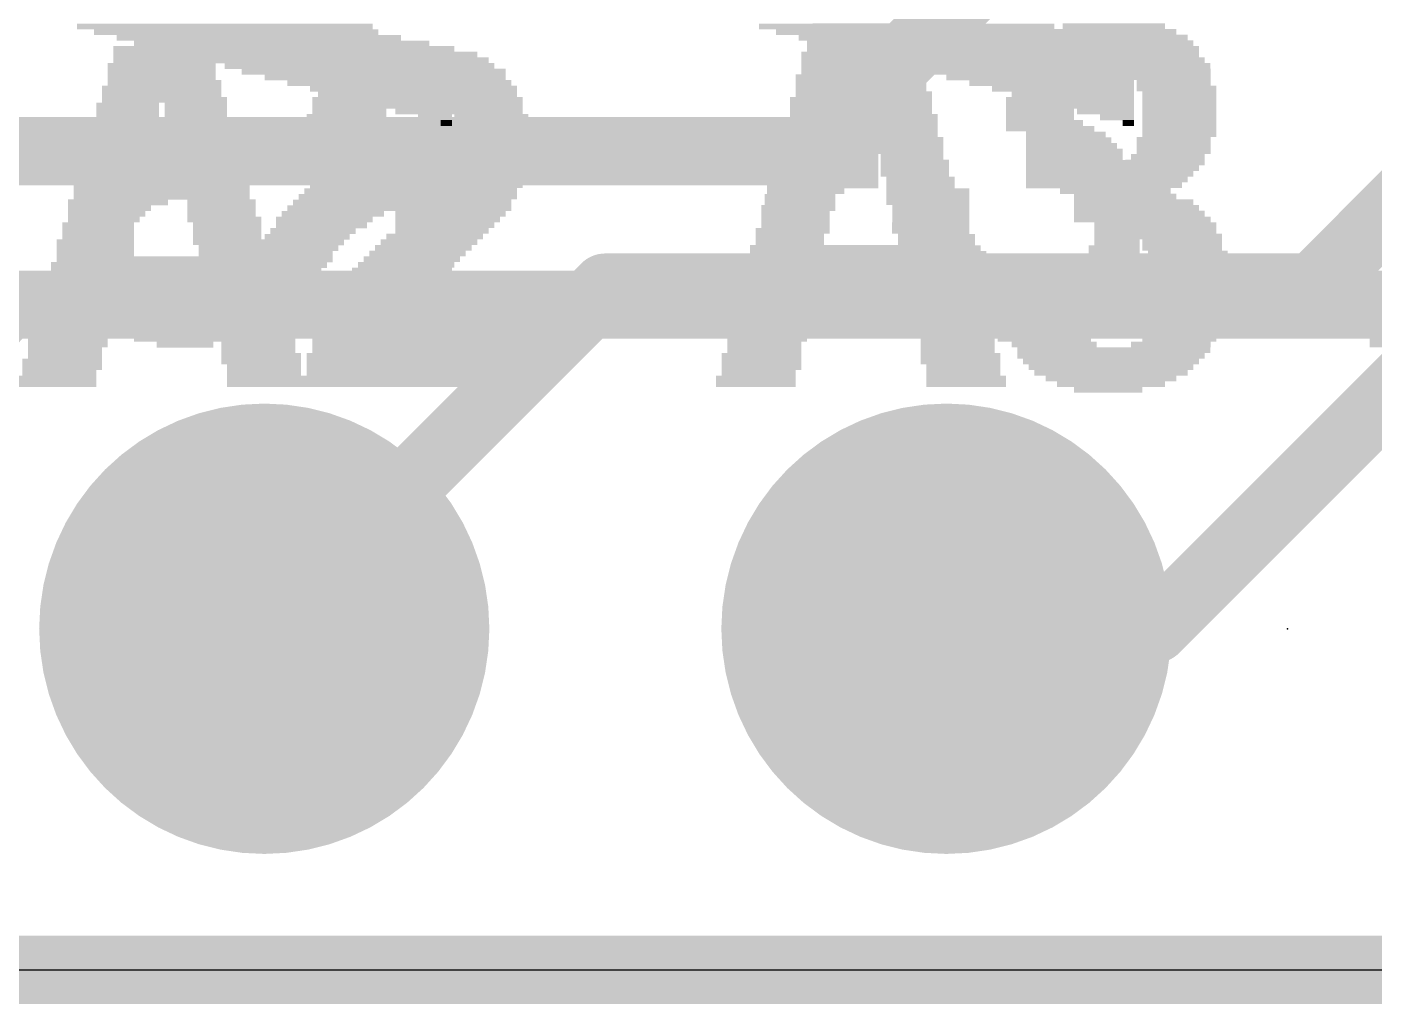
# Model space of a CAD drawing. Extents: x -0.1 to 50.8, y -0.1 to 23.
# Drawn here: x 20.71 to 25.72, y -0.13 to 3.51 of the extents above; entities that cross this region are included whole.
import ezdxf

# ---------------------------------------------------------------- set-up
doc = ezdxf.new("R2010")
doc.units = 0
for name, color, linetype in [('1', 12, 'CONTINUOUS'), ('16', 5, 'CONTINUOUS'), ('17', 110, 'CONTINUOUS'), ('20', 53, 'CONTINUOUS'), ('200', 40, 'CONTINUOUS'), ('201', 6, 'CONTINUOUS'), ('23', 40, 'CONTINUOUS')]:
    doc.layers.add(name, color=color, linetype=linetype)

# ---------------------------------------------------------------- blocks, each defined once
blk = doc.blocks.new('ROUNDP')
at = {"const_width": 0.5}
blk.add_lwpolyline([(0, -0.25, 1), (0, 0.25, 1), (0, -0.25)], format="xyb", dxfattribs=at)
blk = doc.blocks.new('RECT')
blk.add_solid([(-0.5, -0.5), (0.5, -0.5), (-0.5, 0.5), (0.5, 0.5)])

msp = doc.modelspace()

# ---------------------------------------------------------------- linework, layer by layer
at = {"layer": '1', "const_width": 0.254}
for points in [[(27.3241, 4.3691), (25.495, 2.54)], [(27.524, 3.8865), (24.9075, 1.27)], [(23.622, 3.048), (24.384, 3.81)], [(17.8435, 3.048), (23.622, 3.048)], [(22.86, 2.54), (21.59, 1.27)], [(25.495, 2.54), (22.86, 2.54)], [(24.9075, 1.27), (24.13, 1.27)], [(0, 0), (45.72, 0)]]:
    msp.add_lwpolyline(points, dxfattribs=at)
at = {"layer": '1', "const_width": 0.127}
for points in [[(23.622, 2.9845, 1), (23.622, 3.1115)], [(23.5771, 3.0929, 1), (23.6669, 3.0031)], [(22.86, 2.6035, 1), (22.86, 2.4765)], [(22.9049, 2.4951, 1), (22.8151, 2.5849)], [(25.495, 2.4765, 1), (25.495, 2.6035)], [(25.4501, 2.5849, 1), (25.5399, 2.4951)], [(21.5451, 1.3149, 1), (21.6349, 1.2251)], [(24.13, 1.3335, 1), (24.13, 1.2065)], [(24.8626, 1.3149, 1), (24.9524, 1.2251)], [(24.9075, 1.2065, 1), (24.9075, 1.3335)]]:
    msp.add_lwpolyline(points, format="xyb", dxfattribs=at)
at = {"layer": '16', "const_width": 0.254}
for points in [[(19.431, 1.27), (20.6375, 2.4765)], [(20.6375, 2.4765), (27.8015, 2.4765)], [(38.1, 0), (0, 0)]]:
    msp.add_lwpolyline(points, dxfattribs=at)
at = {"layer": '16', "const_width": 0.127}
msp.add_lwpolyline([(20.6824, 2.4316, 1), (20.5926, 2.5214)], format="xyb", dxfattribs=at)
at = {"layer": '20'}
msp.add_line((2.54, 0), (48.26, 0), dxfattribs=at)
at = {"layer": '23'}
msp.add_point((25.4, 1.27), dxfattribs=at)

# ---------------------------------------------------------------- block references
at = {"layer": '17', "xscale": 1.6764, "yscale": 1.6764, "rotation": 270}
for p in [(21.59, 1.27), (21.59, 1.27), (24.13, 1.27), (24.13, 1.27)]:
    msp.add_blockref('ROUNDP', p, dxfattribs=at)
at = {"layer": '200', "yscale": 0.0212}
for p, xscale in [((23.8116, 3.5135), 0.3598), ((24.7534, 3.5135), 0.381), ((23.8116, 3.4924), 0.4022), ((23.8116, 3.4712), 0.4022), ((24.7534, 3.4712), 0.5503), ((24.7534, 3.4924), 0.4657), ((21.2082, 3.4289), 0.3598), ((21.2082, 3.4077), 0.3598), ((22.1712, 3.4077), 0.4233), ((22.1712, 3.4289), 0.254), ((23.8115, 3.4077), 0.4445), ((23.8116, 3.45), 0.4022), ((23.8116, 3.4289), 0.4022), ((24.7428, 3.4077), 0.6561), ((24.7534, 3.4289), 0.635), ((24.7534, 3.45), 0.5926), ((21.2082, 3.3654), 0.4022), ((21.2082, 3.3865), 0.3598), ((22.1606, 3.3654), 0.5715), ((22.1712, 3.3865), 0.508), ((23.8115, 3.3865), 0.4445), ((23.8115, 3.3654), 0.4445), ((24.7534, 3.3654), 0.7196), ((24.7534, 3.3865), 0.6773), ((21.2187, 3.3019), 0.4233), ((21.2082, 3.3442), 0.4022), ((21.2082, 3.323), 0.4022), ((22.1606, 3.3019), 0.6985), ((22.1606, 3.323), 0.6561), ((22.1712, 3.3442), 0.635), ((23.6846, 3.323), 0.2328), ((23.6846, 3.3019), 0.2328), ((23.8221, 3.3442), 0.4657), ((23.9385, 3.323), 0.2328), ((23.9385, 3.3019), 0.2328), ((24.51, 3.323), 0.2752), ((24.4994, 3.3019), 0.254), ((24.5418, 3.3442), 0.2963), ((24.9545, 3.3442), 0.3175), ((24.9651, 3.323), 0.2963), ((24.9757, 3.3019), 0.2752), ((21.2081, 3.2807), 0.4445), ((21.2081, 3.2595), 0.4445), ((22.1606, 3.2807), 0.7408), ((21.949, 3.2595), 0.3175), ((22.3829, 3.2595), 0.2963), ((23.6846, 3.2807), 0.2328), ((23.6846, 3.2595), 0.2328), ((23.9385, 3.2807), 0.2328), ((23.9491, 3.2595), 0.254), ((24.4994, 3.2807), 0.254), ((24.4994, 3.2595), 0.254), ((24.9863, 3.2807), 0.2963), ((24.9968, 3.2595), 0.2752), ((21.0812, 3.2172), 0.2328), ((21.2187, 3.2384), 0.4657), ((21.3351, 3.2172), 0.2328), ((21.9278, 3.2384), 0.3175), ((21.9172, 3.2172), 0.2963), ((22.404, 3.2384), 0.2963), ((22.4146, 3.2172), 0.2752), ((23.674, 3.2384), 0.254), ((23.6634, 3.2172), 0.2328), ((23.9597, 3.2384), 0.2328), ((23.9597, 3.2172), 0.2328), ((24.4783, 3.2384), 0.254), ((24.4783, 3.2172), 0.254), ((24.9968, 3.2384), 0.2752), ((24.9968, 3.2172), 0.2752), ((21.0706, 3.1537), 0.254), ((21.0812, 3.196), 0.2328), ((21.0812, 3.1749), 0.2328), ((21.3351, 3.196), 0.2328), ((21.3351, 3.1749), 0.2328), ((21.3457, 3.1537), 0.254), ((21.896, 3.1749), 0.2963), ((21.8855, 3.1537), 0.2752), ((21.9066, 3.196), 0.2752), ((22.4146, 3.196), 0.2752), ((22.4358, 3.1749), 0.2752), ((22.4358, 3.1537), 0.2752), ((23.6528, 3.1537), 0.254), ((23.6634, 3.196), 0.2328), ((23.6634, 3.1749), 0.2328), ((23.9597, 3.196), 0.2328), ((23.9703, 3.1749), 0.254), ((23.9703, 3.1537), 0.254), ((24.4783, 3.196), 0.254), ((24.4783, 3.1749), 0.254), ((24.4783, 3.1537), 0.254), ((24.9968, 3.196), 0.2752), ((24.9968, 3.1749), 0.2752), ((24.9968, 3.1537), 0.2752), ((21.0706, 3.1325), 0.254), ((21.06, 3.1114), 0.2328), ((21.3563, 3.1325), 0.2328), ((21.3563, 3.1114), 0.2328), ((21.8855, 3.1325), 0.2752), ((21.8855, 3.1114), 0.2752), ((22.4358, 3.1325), 0.2752), ((22.4358, 3.1114), 0.2752), ((23.6528, 3.1325), 0.254), ((23.6422, 3.1114), 0.2328), ((23.9809, 3.1325), 0.2328), ((23.9809, 3.1114), 0.2328), ((24.4783, 3.1325), 0.254), ((24.9968, 3.1325), 0.2752), ((24.9968, 3.1114), 0.2752), ((21.0494, 3.069), 0.254), ((21.06, 3.0902), 0.2328), ((21.3669, 3.0902), 0.254), ((21.3669, 3.069), 0.254), ((21.8855, 3.0902), 0.2752), ((21.8855, 3.069), 0.2752), ((22.4358, 3.0902), 0.2752), ((22.4358, 3.069), 0.2752), ((23.6316, 3.0902), 0.254), ((23.6316, 3.069), 0.254), ((23.9915, 3.0902), 0.254), ((23.9915, 3.069), 0.254), ((24.9757, 3.0902), 0.2752), ((24.9757, 3.069), 0.2752), ((21.0282, 3.0055), 0.254), ((21.0494, 3.0479), 0.254), ((21.0388, 3.0267), 0.2328), ((21.3775, 3.0479), 0.2328), ((21.3775, 3.0267), 0.2328), ((21.3881, 3.0055), 0.254), ((21.8855, 3.0479), 0.2752), ((21.8855, 3.0267), 0.2752), ((22.4358, 3.0479), 0.2752), ((22.4358, 3.0267), 0.2752), ((22.4358, 3.0055), 0.2752), ((23.6105, 3.0055), 0.254), ((23.6316, 3.0479), 0.254), ((23.6211, 3.0267), 0.2328), ((23.9915, 3.0479), 0.254), ((24.002, 3.0267), 0.2328), ((24.0126, 3.0055), 0.254), ((24.9439, 3.0055), 0.2963), ((24.9545, 3.0267), 0.2752), ((24.9757, 3.0479), 0.2752), ((21.0282, 2.9844), 0.254), ((21.0282, 2.9632), 0.254), ((21.3881, 2.9844), 0.254), ((21.3986, 2.9632), 0.2328), ((22.4252, 2.9844), 0.2963), ((22.4146, 2.9632), 0.2752), ((23.6105, 2.9844), 0.254), ((23.6105, 2.9632), 0.254), ((24.0126, 2.9844), 0.254), ((24.0126, 2.9632), 0.254), ((24.8275, 2.9632), 0.4445), ((24.9122, 2.9844), 0.3175), ((21.0071, 2.9209), 0.254), ((21.0071, 2.8997), 0.254), ((21.0177, 2.942), 0.2328), ((21.4092, 2.942), 0.254), ((21.4092, 2.9209), 0.254), ((21.4092, 2.8997), 0.254), ((22.3829, 2.8997), 0.2963), ((22.404, 2.942), 0.2963), ((22.404, 2.9209), 0.2963), ((23.5893, 2.9209), 0.254), ((23.5893, 2.8997), 0.254), ((23.6105, 2.942), 0.254), ((24.0338, 2.942), 0.254), ((24.0338, 2.9209), 0.254), ((24.0338, 2.8997), 0.254), ((24.8063, 2.9209), 0.4022), ((24.8169, 2.942), 0.4233), ((24.7852, 2.8997), 0.3598), ((20.9859, 2.8574), 0.254), ((21.0071, 2.8786), 0.254), ((21.4198, 2.8786), 0.2328), ((21.4304, 2.8574), 0.254), ((22.3511, 2.8574), 0.3175), ((22.3723, 2.8786), 0.3175), ((23.5893, 2.8786), 0.254), ((23.5893, 2.8574), 0.254), ((24.0338, 2.8786), 0.254), ((24.0444, 2.8574), 0.2752), ((24.7958, 2.8786), 0.381), ((24.8275, 2.8574), 0.4445), ((20.9859, 2.8362), 0.254), ((20.9859, 2.8151), 0.254), ((21.4304, 2.8362), 0.254), ((21.4304, 2.8151), 0.254), ((22.3194, 2.8151), 0.3387), ((22.3405, 2.8362), 0.3387), ((23.5787, 2.8362), 0.2752), ((23.5681, 2.8151), 0.254), ((24.055, 2.8362), 0.254), ((24.055, 2.8151), 0.254), ((24.8381, 2.8362), 0.4657), ((24.8487, 2.8151), 0.4868), ((20.9647, 2.7727), 0.254), ((20.9647, 2.7516), 0.254), ((20.9859, 2.7939), 0.254), ((21.441, 2.7939), 0.2752), ((21.4516, 2.7727), 0.254), ((21.4516, 2.7516), 0.254), ((22.2559, 2.7516), 0.3387), ((22.277, 2.7727), 0.3387), ((22.2982, 2.7939), 0.3387), ((23.5576, 2.7516), 0.2752), ((23.5681, 2.7939), 0.254), ((23.5681, 2.7727), 0.254), ((24.0655, 2.7727), 0.2752), ((24.0655, 2.7516), 0.2752), ((24.055, 2.7939), 0.254), ((24.8593, 2.7939), 0.508), ((24.9545, 2.7727), 0.3598), ((24.9757, 2.7516), 0.3175), ((20.9542, 2.7092), 0.2752), ((20.9647, 2.7304), 0.254), ((21.4621, 2.7092), 0.2752), ((21.4516, 2.7304), 0.254), ((22.2029, 2.7092), 0.3598), ((22.2241, 2.7304), 0.3598), ((23.547, 2.7304), 0.254), ((23.547, 2.7092), 0.254), ((24.0761, 2.7304), 0.254), ((24.0761, 2.7092), 0.254), ((24.9968, 2.7304), 0.3175), ((25.0074, 2.7092), 0.2963), ((20.9436, 2.6881), 0.254), ((20.9436, 2.6669), 0.254), ((21.4727, 2.6881), 0.254), ((21.4727, 2.6669), 0.254), ((22.1606, 2.6669), 0.3598), ((22.1818, 2.6881), 0.3598), ((23.8115, 2.6881), 0.8255), ((23.8115, 2.6669), 0.8255), ((25.0074, 2.6881), 0.2963), ((25.0286, 2.6669), 0.2963), ((21.2082, 2.6246), 0.8255), ((21.2082, 2.6034), 0.8255), ((21.2187, 2.6457), 0.8043), ((22.0971, 2.6034), 0.3598), ((22.1183, 2.6246), 0.3598), ((22.1395, 2.6457), 0.3598), ((23.8115, 2.6034), 0.8678), ((23.8115, 2.6457), 0.8255), ((23.8115, 2.6246), 0.8255), ((25.0286, 2.6457), 0.2963), ((25.0392, 2.6246), 0.2752), ((25.0392, 2.6034), 0.2752), ((21.2082, 2.5611), 0.8678), ((21.2187, 2.5822), 0.8466), ((22.0442, 2.5611), 0.3387), ((22.0654, 2.5822), 0.3387), ((23.8115, 2.5822), 0.8678), ((23.8115, 2.5611), 0.8678), ((24.4677, 2.5611), 0.2752), ((25.0392, 2.5822), 0.2752), ((25.0392, 2.5611), 0.2752), ((21.2082, 2.4976), 0.9101), ((21.2082, 2.5399), 0.8678), ((21.2082, 2.5187), 0.8678), ((21.9913, 2.4976), 0.3175), ((22.0125, 2.5187), 0.3175), ((22.0336, 2.5399), 0.3175), ((23.8115, 2.5187), 0.9101), ((23.8115, 2.4976), 0.9101), ((23.8221, 2.5399), 0.889), ((24.4677, 2.5399), 0.2752), ((24.4677, 2.5187), 0.2752), ((24.4677, 2.4976), 0.2752), ((25.0392, 2.5399), 0.2752), ((25.0392, 2.5187), 0.2752), ((25.0392, 2.4976), 0.2752), ((21.2082, 2.4764), 0.9101), ((21.2082, 2.4552), 0.9101), ((21.9595, 2.4552), 0.2963), ((21.9807, 2.4764), 0.2963), ((23.8115, 2.4764), 0.9101), ((23.4941, 2.4552), 0.2752), ((24.1396, 2.4552), 0.2963), ((24.4677, 2.4764), 0.2752), ((24.4677, 2.4552), 0.2752), ((25.0392, 2.4764), 0.2752), ((25.0392, 2.4552), 0.2752), ((20.8695, 2.4129), 0.2752), ((20.8907, 2.4341), 0.2752), ((21.5362, 2.4341), 0.2963), ((21.5468, 2.4129), 0.2752), ((21.9384, 2.4129), 0.2963), ((21.9595, 2.4341), 0.2963), ((23.4835, 2.4341), 0.2963), ((23.4729, 2.4129), 0.2752), ((24.1502, 2.4341), 0.2752), ((24.1502, 2.4129), 0.2752), ((24.4889, 2.4341), 0.2752), ((24.4889, 2.4129), 0.2752), ((25.018, 2.4129), 0.2752), ((25.0286, 2.4341), 0.254), ((20.8589, 2.3494), 0.2963), ((20.8695, 2.3917), 0.2752), ((20.8695, 2.3706), 0.2752), ((21.5468, 2.3917), 0.2752), ((21.5468, 2.3706), 0.2752), ((21.5574, 2.3494), 0.2963), ((21.9172, 2.3706), 0.2963), ((22.1712, 2.3494), 0.8043), ((21.9278, 2.3917), 0.2752), ((23.4623, 2.3494), 0.2963), ((23.4729, 2.3917), 0.2752), ((23.4729, 2.3706), 0.2752), ((24.1502, 2.3917), 0.2752), ((24.1608, 2.3706), 0.2963), ((24.1714, 2.3494), 0.2752), ((24.4889, 2.3917), 0.2752), ((24.4994, 2.3706), 0.2963), ((24.5206, 2.3494), 0.2963), ((24.9968, 2.3706), 0.2752), ((24.9968, 2.3494), 0.2752), ((25.018, 2.3917), 0.2752), ((25.8541, 2.3494), 0.2963), ((20.8589, 2.3282), 0.2963), ((20.8483, 2.3071), 0.2752), ((21.568, 2.3282), 0.2752), ((21.568, 2.3071), 0.2752), ((22.1712, 2.3282), 0.8043), ((22.1712, 2.3071), 0.8043), ((23.4517, 2.3282), 0.2752), ((23.4517, 2.3071), 0.2752), ((24.1714, 2.3282), 0.2752), ((24.1714, 2.3071), 0.2752), ((24.5312, 2.3282), 0.3175), ((24.7534, 2.3071), 0.7196), ((24.9651, 2.3282), 0.2963), ((25.8541, 2.3282), 0.2963), ((20.8377, 2.2647), 0.2963), ((20.8483, 2.2859), 0.2752), ((21.5786, 2.2859), 0.2963), ((21.5786, 2.2647), 0.2963), ((22.1606, 2.2859), 0.8255), ((22.1606, 2.2647), 0.8255), ((23.4411, 2.2859), 0.2963), ((23.4411, 2.2647), 0.2963), ((24.182, 2.2859), 0.2963), ((24.182, 2.2647), 0.2963), ((24.7428, 2.2859), 0.6985), ((24.7428, 2.2647), 0.6561), ((20.8166, 2.2012), 0.2963), ((20.8377, 2.2436), 0.2963), ((20.8272, 2.2224), 0.2752), ((21.5891, 2.2436), 0.2752), ((21.5891, 2.2224), 0.2752), ((22.0125, 2.2012), 1.1218), ((22.1606, 2.2436), 0.8255), ((22.1606, 2.2224), 0.8255), ((23.42, 2.2012), 0.2963), ((23.4411, 2.2436), 0.2963), ((23.4306, 2.2224), 0.2752), ((24.1925, 2.2436), 0.2752), ((24.1925, 2.2224), 0.2752), ((24.2031, 2.2012), 0.2963), ((24.7428, 2.2436), 0.6138), ((24.7428, 2.2224), 0.5715), ((24.7428, 2.2012), 0.4868), ((20.8166, 2.1801), 0.2963), ((22.0125, 2.1801), 1.1218), ((23.42, 2.1801), 0.2963), ((24.2031, 2.1801), 0.2963), ((24.7428, 2.1801), 0.4022), ((24.7323, 2.1589), 0.254)]:
    msp.add_blockref('RECT', p, dxfattribs=dict(at, xscale=xscale))
at = {"layer": '201', "yscale": 0.0212, "rotation": 180}
for p, xscale in [((21.443, 3.5123), 1.1002), ((23.982, 3.5123), 1.1002), ((21.4853, 3.4911), 1.0579), ((21.5699, 3.4699), 1.0579), ((24.0243, 3.4911), 1.0579), ((24.1089, 3.4699), 1.0579), ((21.6546, 3.4488), 1.1002), ((21.7392, 3.4276), 1.1002), ((21.7815, 3.4065), 1.0156), ((24.1936, 3.4488), 1.1002), ((24.2782, 3.4276), 1.1002), ((24.3205, 3.4065), 1.0156), ((21.8238, 3.3853), 0.931), ((21.8662, 3.3642), 0.8463), ((24.3628, 3.3853), 0.931), ((24.4051, 3.3642), 0.8463), ((21.8979, 3.343), 0.7829), ((21.9402, 3.3218), 0.6982), ((21.9825, 3.3007), 0.6136), ((24.4369, 3.343), 0.7829), ((24.4792, 3.3218), 0.6982), ((24.5215, 3.3007), 0.6136), ((22.0249, 3.2795), 0.529), ((22.0672, 3.2584), 0.4443), ((24.5638, 3.2795), 0.529), ((24.6061, 3.2584), 0.4443), ((22.0989, 3.2372), 0.3808), ((22.1412, 3.216), 0.2962), ((24.6379, 3.2372), 0.3808), ((24.6802, 3.216), 0.2962), ((22.1835, 3.1949), 0.2116), ((22.2259, 3.1737), 0.127), ((22.2682, 3.1526), 0.0423), ((23.8127, 3.1526), 0.127), ((24.4898, 3.1737), 0.127), ((24.5321, 3.1526), 0.2116), ((24.7225, 3.1949), 0.2116), ((24.7648, 3.1737), 0.127), ((24.8072, 3.1526), 0.0423), ((21.2526, 3.1103), 0.2539), ((21.2949, 3.1314), 0.1693), ((22.1835, 3.1103), 0.2116), ((22.2259, 3.1314), 0.127), ((23.7492, 3.1103), 0.2539), ((23.7704, 3.1314), 0.2116), ((24.5533, 3.1314), 0.2539), ((24.5744, 3.1103), 0.2962), ((21.2208, 3.0679), 0.3174), ((21.2314, 3.0891), 0.2962), ((22.1306, 3.0679), 0.3174), ((22.1518, 3.0891), 0.2751), ((23.7175, 3.0679), 0.3174), ((23.7281, 3.0891), 0.2962), ((24.585, 3.0891), 0.3174), ((24.5956, 3.0679), 0.3385), ((21.1891, 3.0256), 0.3808), ((21.1891, 3.0045), 0.3808), ((21.1997, 3.0468), 0.3597), ((22.0777, 3.0045), 0.4232), ((22.0883, 3.0256), 0.402), ((22.1095, 3.0468), 0.3597), ((23.6963, 3.0256), 0.3597), ((23.6963, 3.0045), 0.3597), ((23.7069, 3.0468), 0.3385), ((24.6061, 3.0468), 0.3597), ((24.6061, 3.0256), 0.3597), ((24.6167, 3.0045), 0.3808), ((21.1679, 2.9621), 0.4232), ((21.1785, 2.9833), 0.402), ((22.0566, 2.9621), 0.4655), ((22.0672, 2.9833), 0.4443), ((23.6858, 2.9833), 0.3808), ((23.6858, 2.9621), 0.3808), ((24.6167, 2.9833), 0.3808), ((24.6273, 2.9621), 0.402), ((21.1574, 2.9198), 0.4443), ((21.1574, 2.8987), 0.4443), ((21.1679, 2.941), 0.4232), ((22.0143, 2.8987), 0.5501), ((22.0249, 2.9198), 0.529), ((22.0354, 2.941), 0.5078), ((23.6117, 2.8987), 0.2751), ((23.6752, 2.941), 0.402), ((23.6752, 2.9198), 0.402), ((24.1195, 2.8987), 0.1904), ((24.6273, 2.941), 0.402), ((24.6273, 2.9198), 0.402), ((24.7014, 2.8987), 0.2962), ((21.1574, 2.8775), 0.4443), ((21.0833, 2.8564), 0.2962), ((21.9931, 2.8564), 0.5924), ((22.0037, 2.8775), 0.5713), ((23.5588, 2.8564), 0.2116), ((23.5694, 2.8775), 0.2327), ((24.1195, 2.8775), 0.1904), ((24.1195, 2.8564), 0.1904), ((24.7331, 2.8775), 0.2327), ((24.7543, 2.8564), 0.1904), ((21.041, 2.8352), 0.2539), ((21.0304, 2.814), 0.2327), ((21.845, 2.814), 0.3809), ((21.9825, 2.8352), 0.6136), ((22.1835, 2.814), 0.2116), ((23.5588, 2.8352), 0.2116), ((23.5482, 2.814), 0.1904), ((24.1195, 2.8352), 0.1904), ((24.1195, 2.814), 0.1904), ((24.7543, 2.8352), 0.1904), ((24.7648, 2.814), 0.1693), ((21.0198, 2.7929), 0.2116), ((21.0093, 2.7717), 0.1904), ((21.0093, 2.7506), 0.1904), ((21.771, 2.7506), 0.3174), ((21.8027, 2.7717), 0.3385), ((21.8133, 2.7929), 0.3597), ((22.1835, 2.7929), 0.2116), ((22.1835, 2.7717), 0.2116), ((22.1835, 2.7506), 0.2116), ((23.5482, 2.7929), 0.1904), ((23.5482, 2.7717), 0.1904), ((23.5482, 2.7506), 0.1904), ((24.1089, 2.7506), 0.2116), ((24.1195, 2.7929), 0.1904), ((24.1195, 2.7717), 0.1904), ((24.7648, 2.7929), 0.1693), ((24.7648, 2.7717), 0.1693), ((24.7648, 2.7506), 0.1693), ((21.0093, 2.7294), 0.1904), ((21.0093, 2.7083), 0.1904), ((21.7286, 2.7083), 0.3174), ((21.7498, 2.7294), 0.3174), ((22.1835, 2.7294), 0.2116), ((22.1835, 2.7083), 0.2116), ((23.5482, 2.7294), 0.1904), ((23.5588, 2.7083), 0.2116), ((24.1089, 2.7083), 0.2539), ((24.1195, 2.7294), 0.2327), ((24.7648, 2.7294), 0.1693), ((24.7648, 2.7083), 0.1693), ((21.0093, 2.6871), 0.1904), ((21.0093, 2.6659), 0.1904), ((21.6863, 2.6659), 0.3174), ((21.7075, 2.6871), 0.3174), ((22.1835, 2.6871), 0.2116), ((22.1835, 2.6659), 0.2116), ((23.5906, 2.6659), 0.2751), ((23.5694, 2.6871), 0.2327), ((24.0878, 2.6659), 0.3808), ((24.1089, 2.6871), 0.2962), ((24.7543, 2.6871), 0.1904), ((24.7543, 2.6659), 0.1904), ((21.0198, 2.6448), 0.2116), ((21.0304, 2.6236), 0.2327), ((21.0516, 2.6025), 0.2751), ((21.6017, 2.6025), 0.402), ((21.644, 2.6236), 0.3597), ((21.6652, 2.6448), 0.3597), ((22.1835, 2.6448), 0.2116), ((22.1835, 2.6236), 0.2116), ((22.1835, 2.6025), 0.2116), ((24.1512, 2.6025), 1.3541), ((23.8973, 2.6448), 0.8463), ((23.9185, 2.6236), 0.8886), ((24.7014, 2.6236), 0.2539), ((24.7225, 2.6448), 0.2116), ((21.3584, 2.5813), 0.8463), ((21.3478, 2.5601), 0.8252), ((22.1835, 2.5813), 0.2116), ((22.1835, 2.5601), 0.2116), ((24.1512, 2.5813), 1.3541), ((24.1512, 2.5601), 1.3118), ((21.3372, 2.539), 0.804), ((21.3372, 2.5178), 0.7617), ((22.1835, 2.539), 0.2116), ((22.1835, 2.5178), 0.2116), ((23.7916, 2.539), 0.5924), ((23.8021, 2.5178), 0.5713), ((24.458, 2.539), 0.6982), ((24.458, 2.5178), 0.6559), ((21.3266, 2.4967), 0.7405), ((21.316, 2.4544), 0.6771), ((21.3266, 2.4755), 0.6982), ((22.1835, 2.4967), 0.2116), ((22.1835, 2.4755), 0.2116), ((22.1835, 2.4544), 0.2116), ((23.7916, 2.4967), 0.5501), ((23.7916, 2.4755), 0.5078), ((23.7916, 2.4544), 0.4655), ((24.458, 2.4967), 0.6559), ((24.4475, 2.4755), 0.6347), ((24.4475, 2.4544), 0.5924), ((21.3161, 2.4332), 0.6347), ((21.3161, 2.412), 0.5924), ((22.1835, 2.4332), 0.2116), ((22.1835, 2.412), 0.2116), ((23.8021, 2.4332), 0.402), ((23.7916, 2.412), 0.3385), ((24.4475, 2.4332), 0.5501), ((24.4475, 2.412), 0.5078), ((21.3055, 2.3909), 0.529), ((21.2949, 2.3697), 0.4655), ((21.2949, 2.3486), 0.3808), ((22.1835, 2.3909), 0.2116), ((22.1835, 2.3697), 0.2116), ((22.1835, 2.3486), 0.2116), ((23.8021, 2.3909), 0.1904), ((24.4369, 2.3909), 0.4443), ((24.4369, 2.3697), 0.3597), ((24.4369, 2.3486), 0.2327), ((21.2949, 2.3274), 0.2116), ((22.1835, 2.3274), 0.2116)]:
    msp.add_blockref('RECT', p, dxfattribs=dict(at, xscale=xscale))

doc.saveas('drawing.dxf')
